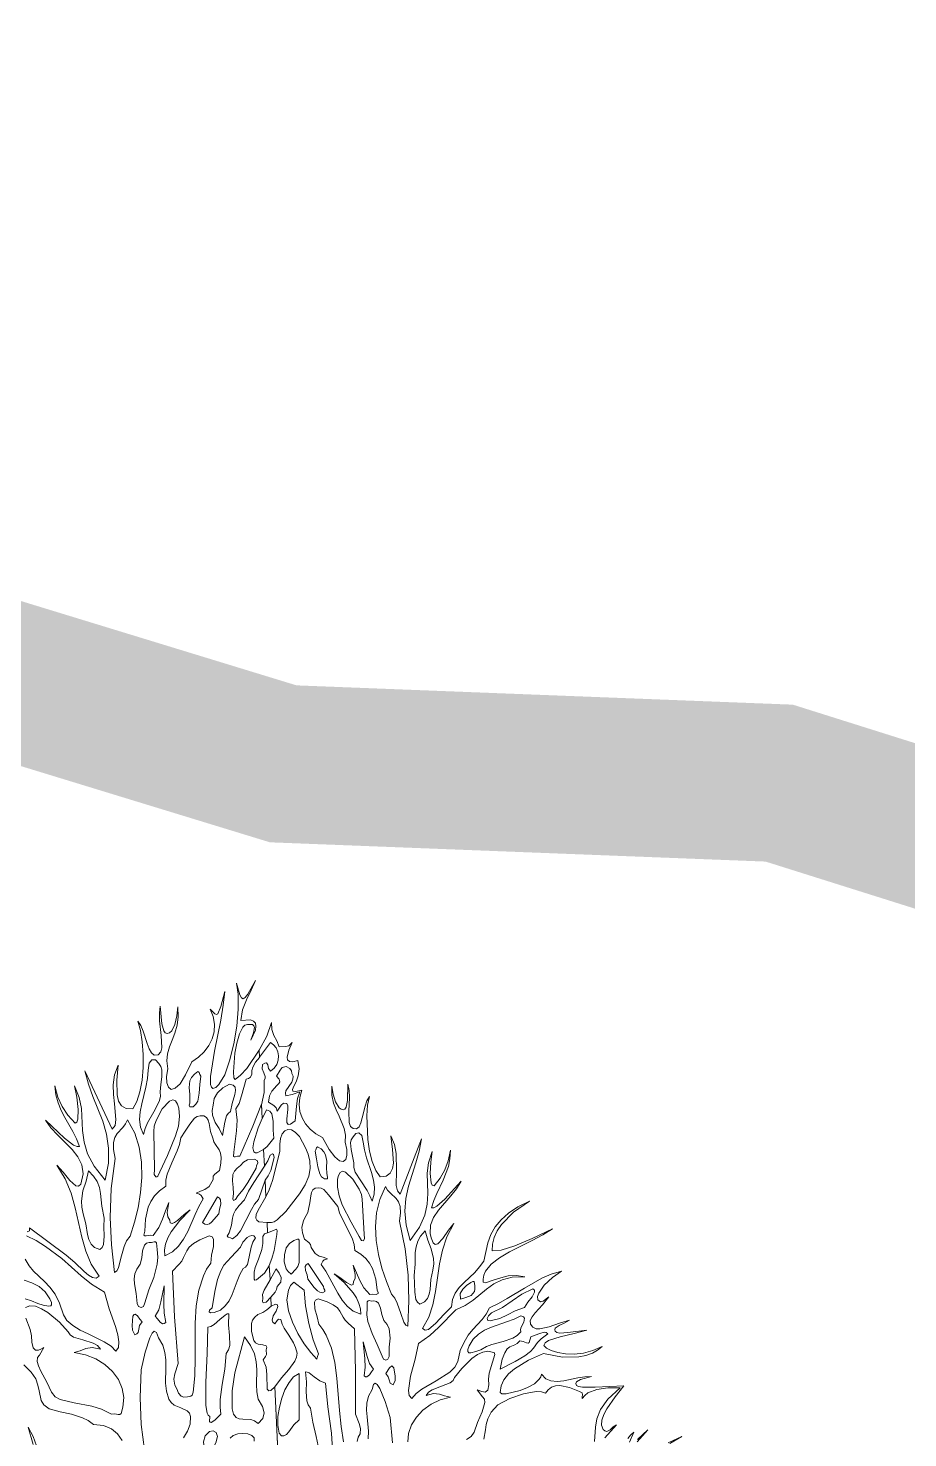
# Model space of a CAD drawing. Header units: inches. Extents: x -885 to 26362, y -28010 to 990.
# Drawn here: x 4400.934 to 4403.12, y -2395.158 to -2391.654 of the extents above; entities that cross this region are included whole.
import ezdxf

# ---------------------------------------------------------------- set-up
doc = ezdxf.new("R2010")
doc.units = ezdxf.units.IN
doc.header["$MEASUREMENT"] = 0
doc.layers.add('Text', color=7, linetype='Continuous')
doc.layers.add('TREE', color=3, linetype='Continuous', lineweight=15)

# ---------------------------------------------------------------- blocks, each defined once
blk = doc.blocks.new('tree2')
at = {"layer": 'TREE'}
for points in [[(5207.2322, 5947.9351), (5207.2258, 5948.0727), (5207.2184, 5948.0656), (5207.2144, 5948.0653), (5207.2113, 5948.0684), (5207.2104, 5948.0967), (5207.2088, 5948.1109), (5207.203, 5948.1248), (5207.2076, 5948.1312), (5207.2095, 5948.1355), (5207.2091, 5948.1439), (5207.2101, 5948.1491), (5207.2088, 5948.1522), (5207.2024, 5948.1537), (5207.1934, 5948.1549), (5207.1888, 5948.1574), (5207.1854, 5948.162), (5207.1808, 5948.1796), (5207.1805, 5948.1947), (5207.1827, 5948.2014), (5207.187, 5948.2073), (5207.1931, 5948.2122), (5207.2024, 5948.2165), (5207.2101, 5948.2215), (5207.2187, 5948.2282), (5207.2178, 5948.2461), (5207.2088, 5948.2362), (5207.2033, 5948.235), (5207.2021, 5948.2372), (5207.2027, 5948.2436), (5207.2021, 5948.251), (5207.2051, 5948.2593), (5207.2165, 5948.2793), (5207.215, 5948.3061), (5207.2058, 5948.2923), (5207.1941, 5948.2824), (5207.1904, 5948.2793), (5207.1873, 5948.2787), (5207.1857, 5948.2806), (5207.1861, 5948.2849), (5207.1861, 5948.2941), (5207.1876, 5948.3028), (5207.1941, 5948.3191), (5207.2005, 5948.3379), (5207.2024, 5948.3493), (5207.2024, 5948.3628), (5207.2061, 5948.368), (5207.2119, 5948.3702), (5207.211, 5948.3896), (5207.195, 5948.3914), (5207.191, 5948.3942), (5207.1891, 5948.3985), (5207.19, 5948.405), (5207.1937, 5948.4136), (5207.2085, 5948.4395), (5207.207, 5948.4718), (5207.1941, 5948.4339), (5207.1867, 5948.4253), (5207.1805, 5948.4151), (5207.17, 5948.3939), (5207.1593, 5948.3736), (5207.1522, 5948.365), (5207.1439, 5948.3582), (5207.1405, 5948.36), (5207.1359, 5948.3613), (5207.1337, 5948.3637), (5207.138, 5948.3696), (5207.142, 5948.3844), (5207.1439, 5948.3982), (5207.146, 5948.4059), (5207.15, 5948.4139), (5207.1571, 5948.4229), (5207.1676, 5948.4333), (5207.1753, 5948.4503), (5207.1851, 5948.4672), (5207.2061, 5948.4986), (5207.2042, 5948.5306), (5207.1919, 5948.5242), (5207.1882, 5948.5242), (5207.1854, 5948.526), (5207.1836, 5948.5337), (5207.1851, 5948.5454), (5207.1934, 5948.5725), (5207.2015, 5948.5904), (5207.1999, 5948.6184), (5207.1833, 5948.5756), (5207.158, 5948.518), (5207.154, 5948.518), (5207.1494, 5948.5162), (5207.1472, 5948.5162), (5207.146, 5948.5174), (5207.1469, 5948.5257), (5207.1519, 5948.5667), (5207.1531, 5948.5873), (5207.1503, 5948.6092), (5207.1571, 5948.6193), (5207.1617, 5948.6341), (5207.1703, 5948.6661), (5207.1753, 5948.6677), (5207.1787, 5948.6701), (5207.1814, 5948.676), (5207.1817, 5948.6831), (5207.1836, 5948.6895), (5207.1888, 5948.6991), (5207.1959, 5948.7083), (5207.1956, 5948.7222), (5207.1716, 5948.6871), (5207.1596, 5948.6741), (5207.1491, 5948.6658), (5207.1469, 5948.6689), (5207.146, 5948.6803), (5207.1488, 5948.7163), (5207.1525, 5948.736), (5207.1577, 5948.7539), (5207.1642, 5948.7665), (5207.1682, 5948.7705), (5207.1728, 5948.772), (5207.1827, 5948.7717), (5207.1851, 5948.7693), (5207.1864, 5948.7659), (5207.1848, 5948.7557), (5207.1796, 5948.7419), (5207.1882, 5948.761), (5207.1894, 5948.7684), (5207.1882, 5948.7742), (5207.1848, 5948.7782), (5207.179, 5948.7807), (5207.1605, 5948.7798), (5207.1633, 5948.8004), (5207.171, 5948.8192), (5207.1802, 5948.8379), (5207.1888, 5948.8567), (5207.1737, 5948.8306), (5207.1685, 5948.8241), (5207.1648, 5948.8216), (5207.1614, 5948.8235), (5207.1586, 5948.829), (5207.1519, 5948.8518), (5207.1553, 5948.8302), (5207.1553, 5948.8013), (5207.1522, 5948.7684), (5207.1466, 5948.7342), (5207.1386, 5948.7018), (5207.1291, 5948.675), (5207.118, 5948.656), (5207.1122, 5948.6504), (5207.1063, 5948.6483), (5207.1035, 5948.651), (5207.1017, 5948.656), (5207.1017, 5948.6717), (5207.1094, 5948.7206), (5207.1214, 5948.7801), (5207.1263, 5948.8093), (5207.1294, 5948.8355), (5207.1217, 5948.8065), (5207.1158, 5948.7927), (5207.1131, 5948.7908), (5207.11, 5948.7921), (5207.1011, 5948.8016), (5207.1069, 5948.7871), (5207.1094, 5948.7724), (5207.1085, 5948.7579), (5207.1051, 5948.744), (5207.0986, 5948.7311), (5207.0897, 5948.7191), (5207.0786, 5948.7086), (5207.0657, 5948.7), (5207.0536, 5948.6744), (5207.0429, 5948.6575), (5207.0336, 5948.6489), (5207.0259, 5948.6467), (5207.0204, 5948.6507), (5207.0173, 5948.6593), (5207.0167, 5948.6717), (5207.0195, 5948.6864), (5207.0173, 5948.7015), (5207.0188, 5948.7154), (5207.0225, 5948.7286), (5207.0278, 5948.7416), (5207.033, 5948.7554), (5207.0373, 5948.7702), (5207.0395, 5948.7868), (5207.0386, 5948.8056), (5207.037, 5948.7887), (5207.033, 5948.772), (5207.0268, 5948.7594), (5207.0228, 5948.7557), (5207.0182, 5948.7542), (5207.0145, 5948.7557), (5207.0118, 5948.7597), (5207.0078, 5948.7733), (5207.0047, 5948.8072), (5207.0031, 5948.7936), (5207.0034, 5948.7791), (5207.0068, 5948.7505), (5207.0081, 5948.7271), (5207.0059, 5948.7188), (5207.0007, 5948.7135), (5206.9933, 5948.7129), (5206.9877, 5948.7169), (5206.9834, 5948.7246), (5206.9797, 5948.7351), (5206.972, 5948.7588), (5206.9671, 5948.7696), (5206.9613, 5948.7785), (5206.9665, 5948.76), (5206.9702, 5948.7382), (5206.9717, 5948.7138), (5206.9717, 5948.6886), (5206.9696, 5948.6643), (5206.9656, 5948.6418), (5206.9597, 5948.623), (5206.9517, 5948.6088), (5206.9388, 5948.6098), (5206.9298, 5948.615), (5206.9243, 5948.6242), (5206.9215, 5948.6359), (5206.9212, 5948.6643), (5206.9234, 5948.6932), (5206.9166, 5948.6747), (5206.9141, 5948.6556), (5206.9144, 5948.6369), (5206.9163, 5948.6187), (5206.9191, 5948.5885), (5206.9175, 5948.5771), (5206.9123, 5948.5697), (5206.8596, 5948.6821), (5206.8661, 5948.6569), (5206.8747, 5948.6326), (5206.8938, 5948.5851), (5206.9012, 5948.5602), (5206.9052, 5948.5334), (5206.9049, 5948.5045), (5206.8988, 5948.4718), (5206.8772, 5948.4983), (5206.8643, 5948.5223), (5206.8578, 5948.5451), (5206.855, 5948.567), (5206.8529, 5948.6095), (5206.8486, 5948.631), (5206.8393, 5948.6538), (5206.8436, 5948.6319), (5206.8464, 5948.6079), (5206.8461, 5948.5891), (5206.8439, 5948.5836), (5206.8405, 5948.5817), (5206.8267, 5948.5971), (5206.8156, 5948.6135), (5206.8073, 5948.6319), (5206.8011, 5948.6538), (5206.8033, 5948.6363), (5206.8079, 5948.6205), (5206.8138, 5948.6058), (5206.8208, 5948.5922), (5206.8362, 5948.5654), (5206.843, 5948.5513), (5206.8492, 5948.5362), (5206.8442, 5948.5362), (5206.8375, 5948.5392), (5206.8202, 5948.5525), (5206.7836, 5948.5873), (5206.794, 5948.5725), (5206.807, 5948.5583), (5206.8347, 5948.5309), (5206.8461, 5948.5165), (5206.8538, 5948.5008), (5206.8559, 5948.4835), (5206.8513, 5948.4638), (5206.847, 5948.4598), (5206.8418, 5948.4604), (5206.8301, 5948.4709), (5206.8174, 5948.4872), (5206.8051, 5948.5005), (5206.8215, 5948.4743), (5206.8329, 5948.4466), (5206.8408, 5948.4182), (5206.8473, 5948.3896), (5206.8535, 5948.3616), (5206.8612, 5948.3345), (5206.8716, 5948.3092), (5206.8867, 5948.2861), (5206.8809, 5948.2827), (5206.8741, 5948.284), (5206.8661, 5948.2883), (5206.8578, 5948.2954), (5206.8399, 5948.3126), (5206.823, 5948.3268), (5206.7525, 5948.3797), (5206.7525, 5948.3736), (5206.7482, 5948.372)], [(5206.7466, 5948.3643), (5206.7657, 5948.3548), (5206.7836, 5948.3437), (5206.8147, 5948.3206), (5206.8523, 5948.2871), (5206.8723, 5948.2707), (5206.8972, 5948.2556), (5206.9064, 5948.2236), (5206.9185, 5948.1891), (5206.9228, 5948.1734), (5206.9249, 5948.1596), (5206.924, 5948.1488), (5206.9191, 5948.1417), (5206.9098, 5948.1513), (5206.8969, 5948.1599), (5206.8658, 5948.175), (5206.8501, 5948.1823), (5206.8359, 5948.191), (5206.8248, 5948.2005), (5206.8181, 5948.2116), (5206.8107, 5948.2341), (5206.8021, 5948.2516), (5206.7919, 5948.2652), (5206.7814, 5948.2763), (5206.7605, 5948.2957), (5206.7516, 5948.3065), (5206.7439, 5948.3194)], [(5207.1396, 5947.9736), (5207.1457, 5947.9788), (5207.1543, 5947.9819), (5207.1642, 5947.9828), (5207.1737, 5947.9819), (5207.1814, 5947.9791), (5207.1857, 5947.9745), (5207.1861, 5947.968)], [(5207.9879, 5947.9634), (5208.011, 5947.977), (5207.9848, 5947.965)], [(5207.9248, 5947.9668), (5207.9454, 5947.9899), (5207.9251, 5947.9714)], [(5207.9097, 5947.9659), (5207.9183, 5947.9853), (5207.9119, 5947.9797), (5207.9069, 5947.9733)], [(5207.8626, 5947.9742), (5207.8851, 5947.9998), (5207.8786, 5947.9954), (5207.8724, 5947.9899), (5207.866, 5947.9868), (5207.8626, 5947.9877), (5207.8592, 5947.9905), (5207.8561, 5947.9991), (5207.8567, 5948.0087), (5207.8604, 5948.0192), (5207.8663, 5948.0305), (5207.8823, 5948.0533), (5207.8992, 5948.0746), (5207.8435, 5948.0721), (5207.8195, 5948.0721), (5207.8115, 5948.0733), (5207.8078, 5948.0755), (5207.8065, 5948.0795), (5207.8078, 5948.0826), (5207.8152, 5948.0869), (5207.8364, 5948.0927), (5207.8238, 5948.0921), (5207.8102, 5948.09), (5207.7831, 5948.0844), (5207.7702, 5948.0829), (5207.7585, 5948.0841), (5207.7483, 5948.0884), (5207.7403, 5948.0971), (5207.7388, 5948.0921), (5207.736, 5948.0875), (5207.7265, 5948.0789), (5207.7135, 5948.0718), (5207.6991, 5948.0659), (5207.6723, 5948.0595), (5207.6634, 5948.0595), (5207.6603, 5948.0617), (5207.6621, 5948.0746), (5207.6677, 5948.0866), (5207.6766, 5948.0977), (5207.688, 5948.1075), (5207.7151, 5948.1245), (5207.744, 5948.1374), (5207.7804, 5948.1303), (5207.8124, 5948.1306), (5207.8259, 5948.1334), (5207.8383, 5948.1377), (5207.8484, 5948.1436), (5207.857, 5948.1509), (5207.8395, 5948.1426), (5207.8213, 5948.1377), (5207.8035, 5948.1358), (5207.7868, 5948.1365), (5207.7717, 5948.1389), (5207.7591, 5948.1426), (5207.7499, 5948.1476), (5207.745, 5948.1525), (5207.7474, 5948.1577), (5207.7539, 5948.162), (5207.7761, 5948.1694), (5207.8032, 5948.1756), (5207.8278, 5948.1823), (5207.7911, 5948.1774), (5207.7754, 5948.1765), (5207.7699, 5948.1777), (5207.7668, 5948.1799), (5207.7656, 5948.183), (5207.7668, 5948.1857), (5207.7745, 5948.1913), (5207.785, 5948.1962), (5207.7942, 5948.2014), (5207.7748, 5948.1956), (5207.7551, 5948.1885), (5207.737, 5948.1845), (5207.7296, 5948.1848), (5207.7234, 5948.1876), (5207.7188, 5948.1937), (5207.7185, 5948.2005), (5207.7219, 5948.2079), (5207.7277, 5948.2156), (5207.7422, 5948.2313), (5207.7542, 5948.2467), (5207.7434, 5948.2378), (5207.7382, 5948.2365), (5207.7333, 5948.2406), (5207.7326, 5948.247), (5207.7348, 5948.2538), (5207.7456, 5948.2689), (5207.7613, 5948.2837), (5207.7785, 5948.296), (5207.7591, 5948.2901), (5207.741, 5948.2824), (5207.7071, 5948.2633), (5207.6741, 5948.243), (5207.6572, 5948.2338), (5207.6396, 5948.2255), (5207.6335, 5948.2128), (5207.6258, 5948.2024), (5207.6079, 5948.1833), (5207.599, 5948.1725), (5207.5907, 5948.1593), (5207.5836, 5948.1426), (5207.5787, 5948.1214), (5207.5731, 5948.1106), (5207.5636, 5948.1008), (5207.5371, 5948.0841), (5207.5094, 5948.0681), (5207.4983, 5948.0598), (5207.4903, 5948.0503), (5207.4851, 5948.0564), (5207.4835, 5948.0659), (5207.4878, 5948.0937), (5207.4964, 5948.126), (5207.5029, 5948.1562), (5207.5248, 5948.1716), (5207.542, 5948.1879), (5207.5747, 5948.2215), (5207.5931, 5948.2298), (5207.6085, 5948.2399), (5207.6344, 5948.2615), (5207.648, 5948.2713), (5207.664, 5948.2793), (5207.6834, 5948.2843), (5207.7083, 5948.2852), (5207.6917, 5948.2877), (5207.676, 5948.2867), (5207.6615, 5948.2834), (5207.6492, 5948.279), (5207.6319, 5948.2735), (5207.6279, 5948.2747), (5207.6276, 5948.2803), (5207.6289, 5948.2883), (5207.6319, 5948.2957), (5207.643, 5948.3092), (5207.659, 5948.3215), (5207.6784, 5948.3332), (5207.7219, 5948.3551), (5207.7428, 5948.3662), (5207.7613, 5948.3779), (5207.7225, 5948.3588), (5207.6889, 5948.3446), (5207.6627, 5948.3366), (5207.6452, 5948.3354), (5207.6455, 5948.348), (5207.6486, 5948.361), (5207.6547, 5948.3736), (5207.663, 5948.3859), (5207.6864, 5948.4096), (5207.7172, 5948.4312), (5207.6948, 5948.4201), (5207.6766, 5948.4081), (5207.6621, 5948.3951), (5207.651, 5948.3813), (5207.6427, 5948.3665), (5207.6366, 5948.3505), (5207.6292, 5948.3154), (5207.6209, 5948.304), (5207.6113, 5948.2935), (5207.5907, 5948.2744), (5207.5811, 5948.2643), (5207.5734, 5948.2535), (5207.5685, 5948.2412), (5207.5667, 5948.227), (5207.5519, 5948.2125), (5207.5365, 5948.1956), (5207.5223, 5948.1836), (5207.5158, 5948.1823), (5207.5106, 5948.1851), (5207.5226, 5948.2073), (5207.5306, 5948.2313), (5207.5359, 5948.2569), (5207.5396, 5948.283), (5207.5436, 5948.3098), (5207.5491, 5948.3363), (5207.5577, 5948.3625), (5207.571, 5948.3877), (5207.5605, 5948.3748), (5207.5497, 5948.3591), (5207.5399, 5948.3486), (5207.5353, 5948.3477), (5207.5313, 5948.3508), (5207.5272, 5948.36), (5207.5254, 5948.3686), (5207.526, 5948.3847), (5207.5319, 5948.3998), (5207.5414, 5948.4139), (5207.5651, 5948.441), (5207.5762, 5948.4549), (5207.5851, 5948.4693), (5207.5537, 5948.4349), (5207.5386, 5948.4216), (5207.5325, 5948.4182), (5207.5282, 5948.4179), (5207.5325, 5948.4321), (5207.538, 5948.4456), (5207.5503, 5948.4712), (5207.5605, 5948.498), (5207.5636, 5948.5128), (5207.5645, 5948.5291), (5207.5602, 5948.5088), (5207.5537, 5948.4912), (5207.5448, 5948.4755), (5207.5331, 5948.4604), (5207.5294, 5948.462), (5207.5272, 5948.4666), (5207.5254, 5948.4841), (5207.5266, 5948.5063), (5207.5294, 5948.5266), (5207.5223, 5948.5051), (5207.5199, 5948.485), (5207.5208, 5948.4456), (5207.5195, 5948.4253), (5207.5149, 5948.4041), (5207.5048, 5948.3807), (5207.4869, 5948.3551), (5207.4789, 5948.3847), (5207.4764, 5948.4115), (5207.4786, 5948.4364), (5207.4838, 5948.4598), (5207.498, 5948.5048), (5207.5045, 5948.5275), (5207.5088, 5948.5513), (5207.4678, 5948.4444), (5207.4623, 5948.4509), (5207.4601, 5948.461), (5207.4607, 5948.4894), (5207.4601, 5948.5232), (5207.4564, 5948.5405), (5207.4493, 5948.5571), (5207.453, 5948.5306), (5207.4546, 5948.5045), (5207.453, 5948.4937), (5207.4484, 5948.4847), (5207.4407, 5948.4792), (5207.429, 5948.4777), (5207.4207, 5948.49), (5207.4136, 5948.5072), (5207.4084, 5948.5275), (5207.405, 5948.55), (5207.4031, 5948.5956), (5207.4047, 5948.6159), (5207.4084, 5948.6332), (5207.4035, 5948.6245), (5207.3998, 5948.6141), (5207.3945, 5948.5919), (5207.3918, 5948.582), (5207.3884, 5948.5747), (5207.3834, 5948.5707), (5207.377, 5948.571), (5207.3717, 5948.5753), (5207.369, 5948.5827), (5207.3684, 5948.6045), (5207.3696, 5948.631), (5207.369, 5948.6443), (5207.3668, 5948.6569), (5207.3659, 5948.6255), (5207.3634, 5948.6125), (5207.361, 5948.6085), (5207.3579, 5948.607), (5207.3536, 5948.6082), (5207.3496, 5948.6113), (5207.3428, 5948.6227), (5207.3382, 5948.6375), (5207.3357, 5948.6529), (5207.336, 5948.6353), (5207.3391, 5948.6202), (5207.344, 5948.607), (5207.3496, 5948.5947), (5207.3597, 5948.5713), (5207.3619, 5948.5586), (5207.3613, 5948.5445), (5207.3647, 5948.5309), (5207.365, 5948.5195), (5207.3628, 5948.5115), (5207.3579, 5948.5075), (5207.3508, 5948.5088), (5207.3416, 5948.5162), (5207.3305, 5948.5309), (5207.3179, 5948.5537), (5207.3049, 5948.5608), (5207.2941, 5948.5697), (5207.2852, 5948.5802), (5207.2784, 5948.5916), (5207.2741, 5948.6042), (5207.2726, 5948.6175), (5207.2738, 5948.631), (5207.2781, 5948.6449), (5207.2658, 5948.6424), (5207.2603, 5948.643), (5207.26, 5948.6467), (5207.2627, 5948.6529), (5207.267, 5948.6615), (5207.2707, 5948.6729), (5207.2726, 5948.6864), (5207.2704, 5948.7021), (5207.2603, 5948.6997), (5207.2538, 5948.7003), (5207.2504, 5948.7034), (5207.2495, 5948.7086), (5207.2526, 5948.7225), (5207.259, 5948.7369), (5207.2526, 5948.7308), (5207.2464, 5948.7292), (5207.2341, 5948.7289), (5207.2295, 5948.74), (5207.2239, 5948.7505), (5207.2199, 5948.7619), (5207.2196, 5948.7754), (5207.2101, 5948.7496), (5207.1956, 5948.7222), (5207.1959, 5948.7086), (5207.2172, 5948.7373), (5207.2233, 5948.7326), (5207.2282, 5948.7265), (5207.2316, 5948.7191), (5207.2329, 5948.7111), (5207.2322, 5948.7028), (5207.2295, 5948.6948), (5207.2245, 5948.6877), (5207.2172, 5948.6818), (5207.2138, 5948.6871), (5207.2122, 5948.6938), (5207.2095, 5948.6981), (5207.2064, 5948.6975), (5207.2018, 5948.6948), (5207.2011, 5948.6864), (5207.2045, 5948.6787), (5207.2073, 5948.6717), (5207.2073, 5948.668), (5207.2055, 5948.664), (5207.2051, 5948.6406), (5207.1999, 5948.6169), (5207.2015, 5948.5904), (5207.2058, 5948.5987), (5207.2095, 5948.6073), (5207.2159, 5948.6045), (5207.2199, 5948.5996), (5207.2227, 5948.5851), (5207.2224, 5948.5682), (5207.2239, 5948.5525), (5207.211, 5948.5362), (5207.2042, 5948.5306), (5207.2061, 5948.4983), (5207.2125, 5948.5091), (5207.2168, 5948.5199), (5207.2215, 5948.5223), (5207.223, 5948.5208), (5207.2245, 5948.5152), (5207.2178, 5948.49), (5207.2128, 5948.4798), (5207.207, 5948.4712), (5207.2085, 5948.4392), (5207.215, 5948.453), (5207.2215, 5948.4709), (5207.2356, 5948.5269), (5207.2353, 5948.5408), (5207.2369, 5948.5522), (5207.2402, 5948.5608), (5207.2452, 5948.5667), (5207.251, 5948.5691), (5207.2578, 5948.5685), (5207.2652, 5948.5639), (5207.2732, 5948.5556), (5207.2852, 5948.534), (5207.2901, 5948.5217), (5207.2935, 5948.5081), (5207.2941, 5948.494), (5207.2914, 5948.4789), (5207.2846, 5948.4626), (5207.2732, 5948.445), (5207.2467, 5948.4108), (5207.2301, 5948.3948), (5207.2242, 5948.3914), (5207.2193, 5948.3899), (5207.211, 5948.3896), (5207.2116, 5948.3702), (5207.2233, 5948.3745), (5207.2289, 5948.3767), (5207.2301, 5948.3742), (5207.2295, 5948.3668), (5207.2245, 5948.3357), (5207.2202, 5948.3206), (5207.215, 5948.3068), (5207.2165, 5948.2793), (5207.2282, 5948.3006), (5207.2344, 5948.2923), (5207.2381, 5948.2837), (5207.2372, 5948.275), (5207.2304, 5948.2661), (5207.2292, 5948.2609), (5207.2264, 5948.2553), (5207.2178, 5948.2461), (5207.2187, 5948.2282), (5207.227, 5948.2325), (5207.2301, 5948.2316), (5207.2319, 5948.2276), (5207.2282, 5948.219), (5207.2227, 5948.2101), (5207.2205, 5948.2014), (5207.2218, 5948.1978), (5207.2258, 5948.1941), (5207.2304, 5948.2011), (5207.2329, 5948.2036), (5207.2375, 5948.2027), (5207.2399, 5948.1937), (5207.2439, 5948.186), (5207.2529, 5948.1725), (5207.2621, 5948.1577), (5207.2658, 5948.1488), (5207.2686, 5948.1377), (5207.2677, 5948.13), (5207.2646, 5948.1223), (5207.2529, 5948.1063), (5207.2384, 5948.09), (5207.2258, 5948.073), (5207.2322, 5947.9348)], [(5207.6292, 5947.972), (5207.6319, 5947.9899), (5207.6332, 5948.0001), (5207.6366, 5948.0111), (5207.6433, 5948.0238), (5207.6557, 5948.0379), (5207.6794, 5948.0506), (5207.7055, 5948.0595), (5207.7302, 5948.0635), (5207.74, 5948.0629), (5207.748, 5948.0604), (5207.7533, 5948.0672), (5207.7597, 5948.0721), (5207.7671, 5948.0746), (5207.7754, 5948.0755), (5207.7939, 5948.0718), (5207.8133, 5948.0635), (5207.8185, 5948.061), (5207.8195, 5948.0573), (5207.8185, 5948.0536), (5207.8189, 5948.05), (5207.8235, 5948.0561), (5207.8296, 5948.061), (5207.8469, 5948.0675), (5207.8684, 5948.0706), (5207.8921, 5948.0706), (5207.8684, 5948.049), (5207.8543, 5948.029), (5207.8472, 5948.0108), (5207.8444, 5947.9948), (5207.8423, 5947.9671)], [(5206.9723, 5948.5593), (5206.9665, 5948.5737), (5206.9646, 5948.5885), (5206.9659, 5948.6036), (5206.969, 5948.619), (5206.977, 5948.651), (5206.9803, 5948.6674), (5206.9816, 5948.684), (5206.9834, 5948.6975), (5206.9887, 5948.7037), (5206.9954, 5948.7034), (5207.0019, 5948.6966), (5207.0056, 5948.6911), (5207.0078, 5948.6846), (5207.0078, 5948.6707), (5207.0056, 5948.6563), (5207.0044, 5948.6421), (5207.005, 5948.6326), (5207.0025, 5948.623), (5206.9927, 5948.6033), (5206.9803, 5948.5824), (5206.9754, 5948.5713), (5206.9723, 5948.5593)], [(5207.2135, 5948.6218), (5207.2156, 5948.6344), (5207.2199, 5948.6433), (5207.2298, 5948.6541), (5207.2338, 5948.6578), (5207.2353, 5948.6615), (5207.2341, 5948.6661), (5207.2289, 5948.6723), (5207.2359, 5948.684), (5207.2402, 5948.6889), (5207.2476, 5948.6911), (5207.255, 5948.6871), (5207.2578, 5948.6821), (5207.2587, 5948.6772), (5207.2609, 5948.6723), (5207.2606, 5948.6661), (5207.2587, 5948.6606), (5207.2526, 5948.652), (5207.247, 5948.6436), (5207.2461, 5948.6393), (5207.247, 5948.6341), (5207.2593, 5948.6369), (5207.2741, 5948.6421), (5207.2698, 5948.6292), (5207.2673, 5948.6141), (5207.2652, 5948.5861), (5207.2563, 5948.5796), (5207.2513, 5948.579), (5207.2492, 5948.583), (5207.2489, 5948.5901), (5207.2507, 5948.6076), (5207.2507, 5948.615), (5207.2492, 5948.6193), (5207.2427, 5948.6199), (5207.2381, 5948.6159), (5207.2304, 5948.6045), (5207.2286, 5948.6113), (5207.2239, 5948.6153), (5207.2135, 5948.6218)], [(5207.0681, 5948.6132), (5207.0616, 5948.6132), (5207.0607, 5948.6159), (5207.062, 5948.6202), (5207.062, 5948.6239), (5207.062, 5948.6369), (5207.0607, 5948.6501), (5207.062, 5948.6634), (5207.065, 5948.6698), (5207.0706, 5948.6763), (5207.077, 5948.6812), (5207.0798, 5948.6794), (5207.081, 5948.6754), (5207.0832, 5948.6723), (5207.081, 5948.6563), (5207.0801, 5948.6393), (5207.077, 5948.6242), (5207.0733, 5948.6181), (5207.0681, 5948.6132)], [(5207.1251, 5948.5577), (5207.1186, 5948.571), (5207.1109, 5948.583), (5207.1057, 5948.5971), (5207.1051, 5948.6058), (5207.1066, 5948.6162), (5207.1088, 5948.6292), (5207.1155, 5948.6403), (5207.1257, 5948.6498), (5207.1383, 5948.6569), (5207.1457, 5948.655), (5207.1491, 5948.6507), (5207.15, 5948.6443), (5207.1485, 5948.6366), (5207.1432, 5948.6193), (5207.1402, 5948.6039), (5207.1359, 5948.6002), (5207.1328, 5948.5956), (5207.1294, 5948.5836), (5207.1251, 5948.5577)], [(5206.9936, 5948.4918), (5206.9921, 5948.5654), (5206.993, 5948.5756), (5206.9967, 5948.5867), (5207.0087, 5948.6088), (5207.0228, 5948.6239), (5207.029, 5948.6267), (5207.0339, 5948.6245), (5207.0379, 5948.6181), (5207.0404, 5948.6107), (5207.0422, 5948.5944), (5207.0398, 5948.5759), (5207.0342, 5948.5568), (5207.0188, 5948.5189), (5207.0041, 5948.4878), (5207.0004, 5948.4792), (5206.9982, 5948.4777), (5206.9961, 5948.478), (5206.9933, 5948.4826), (5206.9936, 5948.4918)], [(5206.9166, 5948.2935), (5206.9108, 5948.3465), (5206.9083, 5948.3998), (5206.9101, 5948.4552), (5206.9181, 5948.5131), (5206.9144, 5948.5306), (5206.9144, 5948.5442), (5206.9172, 5948.554), (5206.9215, 5948.5614), (5206.9326, 5948.5734), (5206.9379, 5948.5799), (5206.9419, 5948.5882), (5206.9557, 5948.5623), (5206.9643, 5948.5349), (5206.9687, 5948.5063), (5206.9693, 5948.4767), (5206.9668, 5948.4475), (5206.9619, 5948.4182), (5206.9548, 5948.3902), (5206.9465, 5948.3634), (5206.9397, 5948.3542), (5206.9351, 5948.3434), (5206.9289, 5948.3209), (5206.924, 5948.3021), (5206.9209, 5948.2963), (5206.9166, 5948.2935)], [(5206.9751, 5948.3733), (5206.976, 5948.3964), (5206.9813, 5948.4195), (5206.9865, 5948.4306), (5206.9936, 5948.441), (5207.0031, 5948.4509), (5207.0155, 5948.4598), (5207.0158, 5948.4718), (5207.0182, 5948.4832), (5207.0272, 5948.5051), (5207.0376, 5948.5279), (5207.0416, 5948.5402), (5207.0444, 5948.5534), (5207.053, 5948.566), (5207.0616, 5948.5796), (5207.0706, 5948.591), (5207.0758, 5948.5944), (5207.0817, 5948.5959), (5207.0887, 5948.5953), (5207.0937, 5948.5922), (5207.0971, 5948.587), (5207.0992, 5948.5805), (5207.1017, 5948.5657), (5207.106, 5948.5525), (5207.1081, 5948.5457), (5207.1112, 5948.5402), (5207.1183, 5948.5297), (5207.1208, 5948.5235), (5207.1223, 5948.5152), (5207.1217, 5948.5045), (5207.1189, 5948.4903), (5207.1103, 5948.4829), (5207.1069, 5948.4789), (5207.1066, 5948.4727), (5207.0989, 5948.4592), (5207.0906, 5948.4533), (5207.0823, 5948.4506), (5207.074, 5948.4463), (5207.0804, 5948.4447), (5207.0838, 5948.4419), (5207.0878, 5948.4355), (5207.0792, 5948.421), (5207.0718, 5948.405), (5207.058, 5948.3727), (5207.0499, 5948.3576), (5207.0401, 5948.3443), (5207.0281, 5948.3332), (5207.0133, 5948.3255), (5207.0127, 5948.3369), (5207.0148, 5948.3483), (5207.0192, 5948.36), (5207.0256, 5948.3717), (5207.0426, 5948.3939), (5207.0626, 5948.4142), (5207.0509, 5948.4053), (5207.0379, 5948.3939), (5207.0321, 5948.3896), (5207.0275, 5948.3877), (5207.0241, 5948.389), (5207.0232, 5948.3945), (5207.0192, 5948.401), (5207.0179, 5948.409), (5207.0216, 5948.4287), (5207.0152, 5948.4124), (5207.0093, 5948.3961), (5207.0022, 5948.3801), (5206.9911, 5948.365), (5206.985, 5948.3653), (5206.9779, 5948.364), (5206.9751, 5948.3643), (5206.9733, 5948.3656), (5206.9751, 5948.3733)], [(5207.4133, 5948.4309), (5207.4093, 5948.4416), (5207.4041, 5948.4515), (5207.3915, 5948.47), (5207.381, 5948.4872), (5207.3782, 5948.4958), (5207.3782, 5948.5048), (5207.373, 5948.5309), (5207.372, 5948.5436), (5207.3733, 5948.5494), (5207.3767, 5948.5549), (5207.3819, 5948.5617), (5207.3881, 5948.5627), (5207.3936, 5948.5574), (5207.3964, 5948.5451), (5207.3985, 5948.53), (5207.4025, 5948.5149), (5207.4124, 5948.486), (5207.4161, 5948.4718), (5207.4182, 5948.458), (5207.4176, 5948.4444), (5207.4133, 5948.4309)], [(5207.3215, 5948.474), (5207.316, 5948.478), (5207.3123, 5948.4835), (5207.3086, 5948.4974), (5207.3064, 5948.5128), (5207.3037, 5948.5272), (5207.3052, 5948.53), (5207.3061, 5948.534), (5207.3083, 5948.5359), (5207.3151, 5948.5319), (5207.3203, 5948.5263), (5207.3237, 5948.5205), (5207.3259, 5948.5084), (5207.3252, 5948.4961), (5207.3262, 5948.4841), (5207.3277, 5948.4771), (5207.3271, 5948.4743), (5207.3215, 5948.474)], [(5207.1463, 5948.4453), (5207.1457, 5948.4576), (5207.1439, 5948.4703), (5207.1448, 5948.4826), (5207.1479, 5948.4887), (5207.1531, 5948.4949), (5207.1596, 5948.5001), (5207.1651, 5948.506), (5207.1728, 5948.5106), (5207.1867, 5948.5121), (5207.1925, 5948.5091), (5207.1928, 5948.5045), (5207.1907, 5948.4995), (5207.1897, 5948.4949), (5207.1734, 5948.4669), (5207.1648, 5948.4533), (5207.1546, 5948.441), (5207.1497, 5948.4345), (5207.146, 5948.4324), (5207.1445, 5948.4355), (5207.1463, 5948.4453)], [(5206.888, 5948.3376), (5206.8781, 5948.3419), (5206.8716, 5948.3483), (5206.8673, 5948.357), (5206.8646, 5948.3665), (5206.8612, 5948.3874), (5206.8559, 5948.4068), (5206.8532, 5948.4195), (5206.8526, 5948.4309), (5206.8556, 5948.4509), (5206.8618, 5948.4697), (5206.8664, 5948.4894), (5206.8763, 5948.4795), (5206.883, 5948.4687), (5206.8873, 5948.4576), (5206.8895, 5948.4456), (5206.892, 5948.4216), (5206.8963, 5948.3982), (5206.896, 5948.3813), (5206.8969, 5948.3634), (5206.8954, 5948.3477), (5206.8926, 5948.3419), (5206.888, 5948.3376)], [(5207.3982, 5948.3671), (5207.3988, 5948.3588), (5207.3967, 5948.3545), (5207.3927, 5948.3551), (5207.3887, 5948.3628), (5207.373, 5948.3905), (5207.356, 5948.4241), (5207.3499, 5948.4416), (5207.3465, 5948.4583), (5207.3468, 5948.4734), (5207.3486, 5948.4804), (5207.352, 5948.4866), (5207.3563, 5948.4887), (5207.3622, 5948.4869), (5207.3764, 5948.4737), (5207.3887, 5948.4543), (5207.3927, 5948.4441), (5207.3945, 5948.4349), (5207.3982, 5948.3671)], [(5207.4232, 5948.2593), (5207.4253, 5948.255), (5207.4253, 5948.2526), (5207.4213, 5948.2507), (5207.4145, 5948.2513), (5207.409, 5948.2507), (5207.3976, 5948.264), (5207.3899, 5948.2781), (5207.3767, 5948.3074), (5207.381, 5948.2892), (5207.3807, 5948.2818), (5207.3776, 5948.2757), (5207.3767, 5948.2704), (5207.3739, 5948.2692), (5207.364, 5948.2741), (5207.3514, 5948.2837), (5207.34, 5948.2911), (5207.3597, 5948.2738), (5207.3767, 5948.2544), (5207.3831, 5948.2442), (5207.3881, 5948.2338), (5207.3908, 5948.2233), (5207.3915, 5948.2128), (5207.377, 5948.219), (5207.3653, 5948.2282), (5207.3554, 5948.2399), (5207.3471, 5948.2532), (5207.332, 5948.2821), (5207.324, 5948.296), (5207.3154, 5948.3089), (5207.3185, 5948.3151), (5207.3212, 5948.3178), (5207.3271, 5948.3197), (5207.3191, 5948.3231), (5207.3114, 5948.3252), (5207.3034, 5948.3302), (5207.2957, 5948.3419), (5207.2948, 5948.3477), (5207.2914, 5948.3514), (5207.283, 5948.3576), (5207.2794, 5948.3702), (5207.2781, 5948.3801), (5207.2809, 5948.3936), (5207.2864, 5948.4035), (5207.2892, 5948.409), (5207.2907, 5948.4155), (5207.2935, 5948.4278), (5207.2951, 5948.4416), (5207.2963, 5948.4478), (5207.2991, 5948.4527), (5207.3034, 5948.4561), (5207.3101, 5948.457), (5207.3154, 5948.4561), (5207.3203, 5948.4533), (5207.3295, 5948.4435), (5207.3474, 5948.4204), (5207.3508, 5948.4084), (5207.3554, 5948.3976), (5207.3662, 5948.3773), (5207.3757, 5948.3576), (5207.3788, 5948.3471), (5207.38, 5948.336), (5207.3918, 5948.3286), (5207.4013, 5948.3203), (5207.4087, 5948.3111), (5207.4142, 5948.3012), (5207.4207, 5948.2806), (5207.4232, 5948.2593)], [(5207.4826, 5948.1897), (5207.4783, 5948.1919), (5207.4746, 5948.1974), (5207.469, 5948.2144), (5207.462, 5948.2344), (5207.457, 5948.2439), (5207.4506, 5948.2519), (5207.441, 5948.2763), (5207.4324, 5948.3015), (5207.4259, 5948.328), (5207.4213, 5948.3551), (5207.4201, 5948.3819), (5207.4219, 5948.4087), (5207.4281, 5948.4345), (5207.4392, 5948.4592), (5207.4432, 5948.4521), (5207.4487, 5948.4463), (5207.4598, 5948.4361), (5207.4644, 5948.4296), (5207.4675, 5948.4207), (5207.4681, 5948.4087), (5207.4663, 5948.3921), (5207.4774, 5948.3391), (5207.4829, 5948.2883), (5207.4841, 5948.2387), (5207.4826, 5948.1897)], [(5207.086, 5948.3899), (5207.1152, 5948.4395), (5207.1192, 5948.437), (5207.1211, 5948.4336), (5207.1214, 5948.425), (5207.1189, 5948.4158), (5207.118, 5948.4068), (5207.1038, 5948.3902), (5207.0998, 5948.3874), (5207.0955, 5948.3862), (5207.0909, 5948.3868), (5207.086, 5948.3899)], [(5207.0327, 5948.0761), (5207.0308, 5948.0875), (5207.033, 5948.0977), (5207.0392, 5948.118), (5207.0324, 5948.2076), (5207.0281, 5948.296), (5207.0407, 5948.3086), (5207.0462, 5948.3154), (5207.0499, 5948.3221), (5207.0558, 5948.3354), (5207.0607, 5948.3425), (5207.0687, 5948.3493), (5207.081, 5948.3566), (5207.0992, 5948.364), (5207.1048, 5948.3622), (5207.1078, 5948.3576), (5207.1075, 5948.3437), (5207.1038, 5948.3268), (5207.1023, 5948.3111), (5207.0943, 5948.2997), (5207.0881, 5948.2871), (5207.0792, 5948.2593), (5207.0743, 5948.2288), (5207.0721, 5948.1959), (5207.0718, 5948.1278), (5207.0712, 5948.0943), (5207.0684, 5948.0623), (5207.0666, 5948.0567), (5207.0635, 5948.0549), (5207.0573, 5948.0533), (5207.0502, 5948.053), (5207.0453, 5948.0546), (5207.0398, 5948.0607), (5207.0367, 5948.0687), (5207.0327, 5948.0761)], [(5207.1085, 5948.2159), (5207.102, 5948.2156), (5207.0989, 5948.2175), (5207.0995, 5948.2208), (5207.1051, 5948.2252), (5207.1103, 5948.2569), (5207.1155, 5948.28), (5207.1214, 5948.2963), (5207.1275, 5948.3074), (5207.1417, 5948.3231), (5207.1593, 5948.3425), (5207.1639, 5948.352), (5207.1725, 5948.361), (5207.1771, 5948.3637), (5207.1817, 5948.365), (5207.1854, 5948.364), (5207.1882, 5948.36), (5207.1833, 5948.3517), (5207.1802, 5948.3425), (5207.1765, 5948.3237), (5207.1728, 5948.3086), (5207.1694, 5948.3037), (5207.1648, 5948.3012), (5207.1583, 5948.2898), (5207.1534, 5948.2769), (5207.1436, 5948.251), (5207.1377, 5948.239), (5207.1303, 5948.2288), (5207.1208, 5948.2208), (5207.1085, 5948.2159)], [(5207.5057, 5948.2322), (5207.5011, 5948.2359), (5207.498, 5948.2412), (5207.4958, 5948.2556), (5207.4955, 5948.272), (5207.4943, 5948.2874), (5207.4964, 5948.3095), (5207.4968, 5948.332), (5207.4983, 5948.3428), (5207.5014, 5948.3536), (5207.5066, 5948.3637), (5207.5155, 5948.3736), (5207.5208, 5948.356), (5207.5276, 5948.3391), (5207.5319, 5948.3206), (5207.5322, 5948.3101), (5207.5306, 5948.2981), (5207.5269, 5948.28), (5207.5254, 5948.2606), (5207.5235, 5948.2513), (5207.5202, 5948.2433), (5207.5143, 5948.2369), (5207.5057, 5948.2322)], [(5206.9751, 5948.235), (5206.9727, 5948.2279), (5206.968, 5948.2258), (5206.9631, 5948.2276), (5206.96, 5948.2335), (5206.9585, 5948.2526), (5206.9551, 5948.2717), (5206.9545, 5948.2812), (5206.9557, 5948.2907), (5206.9594, 5948.3), (5206.9662, 5948.3095), (5206.969, 5948.3218), (5206.9705, 5948.3351), (5206.9742, 5948.3462), (5206.9782, 5948.3499), (5206.9837, 5948.3514), (5206.988, 5948.3511), (5206.9933, 5948.3526), (5206.9954, 5948.3523), (5206.9973, 5948.3505), (5206.9988, 5948.3379), (5207.0001, 5948.3231), (5206.9991, 5948.3095), (5206.9924, 5948.284), (5206.9828, 5948.26), (5206.9751, 5948.235)], [(5207.2729, 5948.3129), (5207.2704, 5948.3052), (5207.2664, 5948.2997), (5207.2575, 5948.2901), (5207.2516, 5948.2951), (5207.2476, 5948.3006), (5207.2439, 5948.3138), (5207.2443, 5948.3277), (5207.2476, 5948.3409), (5207.2544, 5948.3493), (5207.2624, 5948.3554), (5207.2695, 5948.3579), (5207.2717, 5948.3576), (5207.2729, 5948.356), (5207.2729, 5948.3129)], [(5207.3194, 5948.2661), (5207.3203, 5948.2624), (5207.3222, 5948.2593), (5207.3222, 5948.2566), (5207.3175, 5948.2544), (5207.3126, 5948.2553), (5207.3083, 5948.2578), (5207.3015, 5948.2646), (5207.2895, 5948.2806), (5207.288, 5948.2886), (5207.2852, 5948.2972), (5207.2846, 5948.3049), (5207.2861, 5948.308), (5207.2898, 5948.3108), (5207.3194, 5948.2661)], [(5206.7685, 5948.2335), (5206.7562, 5948.239), (5206.7439, 5948.2424)], [(5206.742, 5948.2787), (5206.7571, 5948.2735), (5206.7709, 5948.2661), (5206.7827, 5948.2563), (5206.7919, 5948.2427), (5206.795, 5948.2356), (5206.7953, 5948.2313), (5206.7934, 5948.2288), (5206.7894, 5948.2282), (5206.779, 5948.2301), (5206.7685, 5948.2335)], [(5206.9948, 5948.2091), (5207.0022, 5948.2215), (5207.0062, 5948.2365), (5207.0121, 5948.2677), (5207.0115, 5948.2322), (5207.0124, 5948.2147), (5207.0155, 5948.1971), (5207.0121, 5948.1947), (5207.0093, 5948.1941), (5207.0044, 5948.1978), (5206.9994, 5948.2042), (5206.9948, 5948.2091)], [(5207.2624, 5948.275), (5207.2827, 5948.2596), (5207.2849, 5948.2288), (5207.2914, 5948.1953), (5207.3, 5948.1633), (5207.3101, 5948.1362), (5207.3083, 5948.1312), (5207.3068, 5948.126), (5207.2954, 5948.1389), (5207.2827, 5948.1559), (5207.2704, 5948.1759), (5207.2596, 5948.1974), (5207.2523, 5948.2196), (5207.2492, 5948.2406), (5207.252, 5948.2596), (5207.2563, 5948.268), (5207.2624, 5948.275)], [(5207.5839, 5948.2421), (5207.5836, 5948.2526), (5207.5882, 5948.2615), (5207.5953, 5948.2686), (5207.6036, 5948.2741), (5207.6079, 5948.2763), (5207.6101, 5948.2763), (5207.6116, 5948.2677), (5207.6119, 5948.2615), (5207.6107, 5948.2566), (5207.6042, 5948.2492), (5207.5944, 5948.2449), (5207.5839, 5948.2421)], [(5207.6409, 5948.1999), (5207.6366, 5948.2008), (5207.6356, 5948.2045), (5207.6381, 5948.2098), (5207.6436, 5948.2156), (5207.6649, 5948.2258), (5207.6837, 5948.2384), (5207.7025, 5948.2513), (5207.7237, 5948.2621), (5207.7265, 5948.2593), (5207.7268, 5948.2556), (5207.7222, 5948.2464), (5207.7139, 5948.2359), (5207.7077, 5948.2261), (5207.6892, 5948.2193), (5207.6747, 5948.2116), (5207.66, 5948.2048), (5207.6409, 5948.1999)], [(5206.9326, 5948.0336), (5206.9295, 5948.0216), (5206.9268, 5948.0195), (5206.9237, 5948.0192), (5206.9169, 5948.0207), (5206.9108, 5948.0204), (5206.8917, 5948.0296), (5206.8729, 5948.0355), (5206.8387, 5948.0419), (5206.8116, 5948.0481), (5206.8021, 5948.0536), (5206.7953, 5948.0623), (5206.786, 5948.082), (5206.7746, 5948.1032), (5206.77, 5948.1131), (5206.7676, 5948.1217), (5206.7679, 5948.1291), (5206.7719, 5948.134), (5206.7799, 5948.1485), (5206.7746, 5948.1457), (5206.7697, 5948.1436), (5206.7642, 5948.1436), (5206.7596, 5948.1479), (5206.7568, 5948.1589), (5206.7565, 5948.1713), (5206.754, 5948.1833), (5206.7457, 5948.2051)], [(5206.7451, 5948.2261), (5206.7534, 5948.2292), (5206.7639, 5948.2282), (5206.7756, 5948.2233), (5206.7876, 5948.2162), (5206.8107, 5948.1974), (5206.8273, 5948.179), (5206.8307, 5948.1731), (5206.8372, 5948.1688), (5206.8556, 5948.1633), (5206.8753, 5948.1571), (5206.8837, 5948.1525), (5206.8892, 5948.1457), (5206.8735, 5948.1488), (5206.8612, 5948.1466), (5206.8504, 5948.1423), (5206.839, 5948.1389), (5206.8606, 5948.1346), (5206.8803, 5948.1269), (5206.8978, 5948.1158), (5206.9126, 5948.1023), (5206.924, 5948.0869), (5206.9314, 5948.0696), (5206.9345, 5948.0521), (5206.9326, 5948.0336)], [(5207.3905, 5947.9822), (5207.3868, 5947.9754), (5207.3847, 5947.9674)], [(5207.3585, 5947.9668), (5207.3536, 5947.9964), (5207.3505, 5948.0272), (5207.3456, 5948.0897), (5207.3416, 5948.1195), (5207.3351, 5948.1476), (5207.3249, 5948.1725), (5207.3185, 5948.1836), (5207.3105, 5948.1934), (5207.3077, 5948.2076), (5207.3031, 5948.223), (5207.3021, 5948.2359), (5207.3043, 5948.2402), (5207.3095, 5948.2424), (5207.3265, 5948.2369), (5207.3385, 5948.231), (5207.3465, 5948.2252), (5207.3514, 5948.219), (5207.3579, 5948.2073), (5207.3616, 5948.2014), (5207.3674, 5948.1956), (5207.3797, 5948.1845), (5207.3816, 5948.1029), (5207.3813, 5948.0204), (5207.3884, 5948.0022), (5207.3908, 5947.9927), (5207.3905, 5947.9822)], [(5207.4327, 5948.1322), (5207.4235, 5948.1543), (5207.4133, 5948.1759), (5207.4053, 5948.199), (5207.4035, 5948.2116), (5207.4038, 5948.2252), (5207.4041, 5948.2369), (5207.4056, 5948.2387), (5207.4075, 5948.2393), (5207.4124, 5948.2378), (5207.4167, 5948.2384), (5207.4219, 5948.2375), (5207.4256, 5948.2344), (5207.4299, 5948.2245), (5207.4324, 5948.2125), (5207.4358, 5948.2011), (5207.4426, 5948.1928), (5207.4466, 5948.1845), (5207.4484, 5948.167), (5207.4466, 5948.1494), (5207.4466, 5948.1315), (5207.4438, 5948.126), (5207.4398, 5948.1242), (5207.4355, 5948.126), (5207.4327, 5948.1322)], [(5206.956, 5948.1734), (5206.9511, 5948.1823), (5206.9505, 5948.1913), (5206.952, 5948.2091), (5206.9542, 5948.2125), (5206.9563, 5948.2131), (5206.9606, 5948.2098), (5206.9656, 5948.2033), (5206.9702, 5948.1981), (5206.965, 5948.1913), (5206.9637, 5948.1839), (5206.9619, 5948.1774), (5206.9597, 5948.175), (5206.956, 5948.1734)], [(5207.1217, 5948.0204), (5207.1103, 5948.0087), (5207.1032, 5948.0041), (5207.1008, 5948.0044), (5207.0995, 5948.0062), (5207.1001, 5948.0155), (5207.0974, 5948.0179), (5207.0952, 5948.0222), (5207.0927, 5948.037), (5207.0924, 5948.082), (5207.0952, 5948.1374), (5207.0967, 5948.1876), (5207.1026, 5948.1894), (5207.1085, 5948.1931), (5207.1198, 5948.2024), (5207.1297, 5948.211), (5207.1337, 5948.2135), (5207.1371, 5948.2138), (5207.1365, 5948.1925), (5207.1386, 5948.1719), (5207.1389, 5948.1528), (5207.1365, 5948.1445), (5207.1319, 5948.1371), (5207.1294, 5948.1072), (5207.1245, 5948.0773), (5207.1205, 5948.0481), (5207.1201, 5948.0339), (5207.1217, 5948.0204)], [(5207.623, 5948.1445), (5207.6135, 5948.1408), (5207.6036, 5948.1383), (5207.6002, 5948.1386), (5207.5981, 5948.1408), (5207.5981, 5948.1448), (5207.6008, 5948.1516), (5207.6082, 5948.1645), (5207.6184, 5948.1747), (5207.6304, 5948.1823), (5207.644, 5948.1882), (5207.6729, 5948.1981), (5207.6874, 5948.2033), (5207.7006, 5948.2098), (5207.7055, 5948.2079), (5207.7077, 5948.2051), (5207.7058, 5948.1974), (5207.7012, 5948.1882), (5207.7, 5948.1833), (5207.7006, 5948.179), (5207.6935, 5948.1719), (5207.6852, 5948.1666), (5207.6661, 5948.1602), (5207.6446, 5948.1546), (5207.6338, 5948.1503), (5207.623, 5948.1445)], [(5207.0632, 5948.0155), (5207.0626, 5948.0007), (5207.0573, 5947.9871), (5207.0493, 5947.9742)], [(5206.9745, 5947.9511), (5206.9677, 5948.0004), (5206.9659, 5948.0521), (5206.9677, 5948.1054), (5206.9757, 5948.1395), (5206.9847, 5948.1676), (5206.989, 5948.1765), (5206.9933, 5948.1799), (5206.9976, 5948.1774), (5207.0013, 5948.1673), (5207.0096, 5948.1531), (5207.0139, 5948.1389), (5207.0155, 5948.1248), (5207.0155, 5948.1103), (5207.0152, 5948.0801), (5207.0167, 5948.0647), (5207.0213, 5948.0487), (5207.0256, 5948.0423), (5207.0315, 5948.0376), (5207.0447, 5948.0321), (5207.057, 5948.0262), (5207.061, 5948.0219), (5207.0632, 5948.0155)], [(5207.1937, 5948.0019), (5207.1867, 5948.0075), (5207.1793, 5948.0096), (5207.1639, 5948.0102), (5207.1571, 5948.0111), (5207.1509, 5948.0139), (5207.1463, 5948.0201), (5207.1436, 5948.0305), (5207.1432, 5948.065), (5207.1488, 5948.0995), (5207.167, 5948.1691), (5207.179, 5948.1525), (5207.1864, 5948.1365), (5207.19, 5948.1211), (5207.1913, 5948.1063), (5207.1907, 5948.0773), (5207.191, 5948.0632), (5207.1937, 5948.0487), (5207.2021, 5948.0349), (5207.2055, 5948.0225), (5207.2027, 5948.0118), (5207.1937, 5948.0019)], [(5207.6603, 5948.1072), (5207.6646, 5948.126), (5207.6692, 5948.1386), (5207.6741, 5948.146), (5207.6791, 5948.15), (5207.6886, 5948.1537), (5207.6935, 5948.1565), (5207.6985, 5948.1614), (5207.7046, 5948.1602), (5207.7111, 5948.1574), (5207.7142, 5948.1571), (5207.7166, 5948.1583), (5207.7194, 5948.1691), (5207.728, 5948.1722), (5207.737, 5948.1759), (5207.7453, 5948.178), (5207.7493, 5948.1774), (5207.7526, 5948.1753), (5207.7394, 5948.1657), (5207.7323, 5948.1586), (5207.7246, 5948.1473), (5207.7188, 5948.1408), (5207.708, 5948.1328), (5207.6892, 5948.122), (5207.6603, 5948.1072)], [(5206.7417, 5948.1155), (5206.7559, 5948.1011), (5206.7645, 5948.0881), (5206.7688, 5948.0761), (5206.7709, 5948.0653), (5206.7753, 5948.0466), (5206.7805, 5948.0382), (5206.7904, 5948.0305), (5206.8119, 5948.0247), (5206.8338, 5948.0201), (5206.855, 5948.013), (5206.8655, 5948.0078), (5206.8757, 5948.0004), (5206.8954, 5947.9985), (5206.9108, 5947.9921), (5206.9225, 5947.9819), (5206.9311, 5947.969)], [(5206.7663, 5947.9588), (5206.7596, 5947.977), (5206.75, 5947.9951), (5206.7599, 5947.9616)], [(5207.4161, 5948.1069), (5207.4121, 5948.102), (5207.4081, 5948.0958), (5207.4035, 5948.0921), (5207.401, 5948.0921), (5207.3979, 5948.0943), (5207.3998, 5948.1106), (5207.3991, 5948.1269), (5207.3964, 5948.1596), (5207.4038, 5948.1312), (5207.4084, 5948.118), (5207.4161, 5948.1069)], [(5207.4823, 5947.9665), (5207.4838, 5947.9831), (5207.4897, 5947.9995), (5207.4989, 5948.0145), (5207.5115, 5948.0278), (5207.5272, 5948.0392), (5207.5448, 5948.0478), (5207.5645, 5948.053), (5207.5534, 5948.0552), (5207.5433, 5948.0586), (5207.5319, 5948.0598), (5207.5177, 5948.0561), (5207.5223, 5948.0626), (5207.5294, 5948.0672), (5207.5473, 5948.074), (5207.5639, 5948.0804), (5207.5697, 5948.085), (5207.5725, 5948.0906), (5207.5864, 5948.1084), (5207.6061, 5948.1272), (5207.6169, 5948.1349), (5207.6273, 5948.1399), (5207.6369, 5948.1417), (5207.6452, 5948.1395), (5207.6492, 5948.1389), (5207.6501, 5948.1349), (5207.6458, 5948.1201), (5207.6393, 5948.0992), (5207.6378, 5948.0878), (5207.6387, 5948.0767), (5207.6366, 5948.0663), (5207.6316, 5948.0626), (5207.6249, 5948.0638), (5207.6159, 5948.0672), (5207.6264, 5948.0533), (5207.6301, 5948.0487), (5207.6307, 5948.0423), (5207.6258, 5948.0244), (5207.6169, 5948.0041), (5207.6101, 5947.9853), (5207.6042, 5947.977), (5207.5956, 5947.9711)], [(5207.2726, 5948.0093), (5207.2624, 5947.9995), (5207.2526, 5947.9862), (5207.248, 5947.981), (5207.243, 5947.9782), (5207.2384, 5947.9785), (5207.2341, 5947.9834), (5207.2319, 5947.9988), (5207.2319, 5948.0158), (5207.2347, 5948.0336), (5207.239, 5948.0512), (5207.2452, 5948.0672), (5207.2532, 5948.081), (5207.2621, 5948.0918), (5207.2726, 5948.0983), (5207.2726, 5948.0093)], [(5207.3114, 5947.9502), (5207.3055, 5947.977), (5207.2991, 5948.0044), (5207.2948, 5948.0318), (5207.2898, 5948.0382), (5207.2874, 5948.0456), (5207.2861, 5948.0632), (5207.2867, 5948.0823), (5207.2849, 5948.1017), (5207.288, 5948.1014), (5207.292, 5948.0995), (5207.3015, 5948.0921), (5207.3126, 5948.0844), (5207.3237, 5948.0801), (5207.3283, 5948.0342), (5207.3348, 5947.9837), (5207.3376, 5947.9419)], [(5207.4543, 5948.0764), (5207.4484, 5948.0801), (5207.4466, 5948.086), (5207.4447, 5948.0924), (5207.4398, 5948.0983), (5207.4472, 5948.1097), (5207.4512, 5948.1134), (5207.4555, 5948.1097), (5207.458, 5948.0934), (5207.458, 5948.085), (5207.4543, 5948.0764)], [(5207.4056, 5947.9727), (5207.4062, 5947.9871), (5207.4038, 5948.0148), (5207.4028, 5948.0281), (5207.4035, 5948.0413), (5207.4065, 5948.0546), (5207.4133, 5948.0678), (5207.4158, 5948.0773), (5207.4195, 5948.0801), (5207.4235, 5948.077), (5207.4284, 5948.0693), (5207.4386, 5948.0444), (5207.4481, 5948.0136), (5207.453, 5947.9646)], [(5207.0915, 5947.9283), (5207.0918, 5947.9422), (5207.0894, 5947.9548), (5207.0881, 5947.9665), (5207.0915, 5947.9785), (5207.0995, 5947.9865), (5207.1069, 5947.9881), (5207.1125, 5947.9844), (5207.1152, 5947.977), (5207.1122, 5947.965), (5207.1057, 5947.9526), (5207.0915, 5947.9283)]]:
    blk.add_lwpolyline(points, dxfattribs=at)

msp = doc.modelspace()

# ---------------------------------------------------------------- linework, layer by layer
at = {"layer": 'Text', "color": 1, "const_width": 0.392416}
msp.add_lwpolyline([(4380.527995, -2388.982511), (4382.51831, -2389.301919), (4384.536311, -2389.315316), (4386.50307, -2389.553826), (4388.927419, -2389.694344), (4390.273791, -2389.906969), (4392.368148, -2390.465342), (4394.317056, -2390.984938), (4396.064071, -2391.798412), (4397.846033, -2392.343842), (4400.641136, -2393.199379), (4401.56749, -2393.482921), (4402.80033, -2393.530847), (4403.29312, -2393.686156), (4404.652691, -2395.176383)], dxfattribs=at)

# ---------------------------------------------------------------- block references
at = {"layer": 'TREE', "color": 3, "xscale": 1.288602291024512, "yscale": 1.288602291008523, "zscale": 1.288602291016571}
msp.add_blockref('tree2', (-2308.496469, -10059.731874), dxfattribs=at)

doc.saveas('drawing.dxf')
